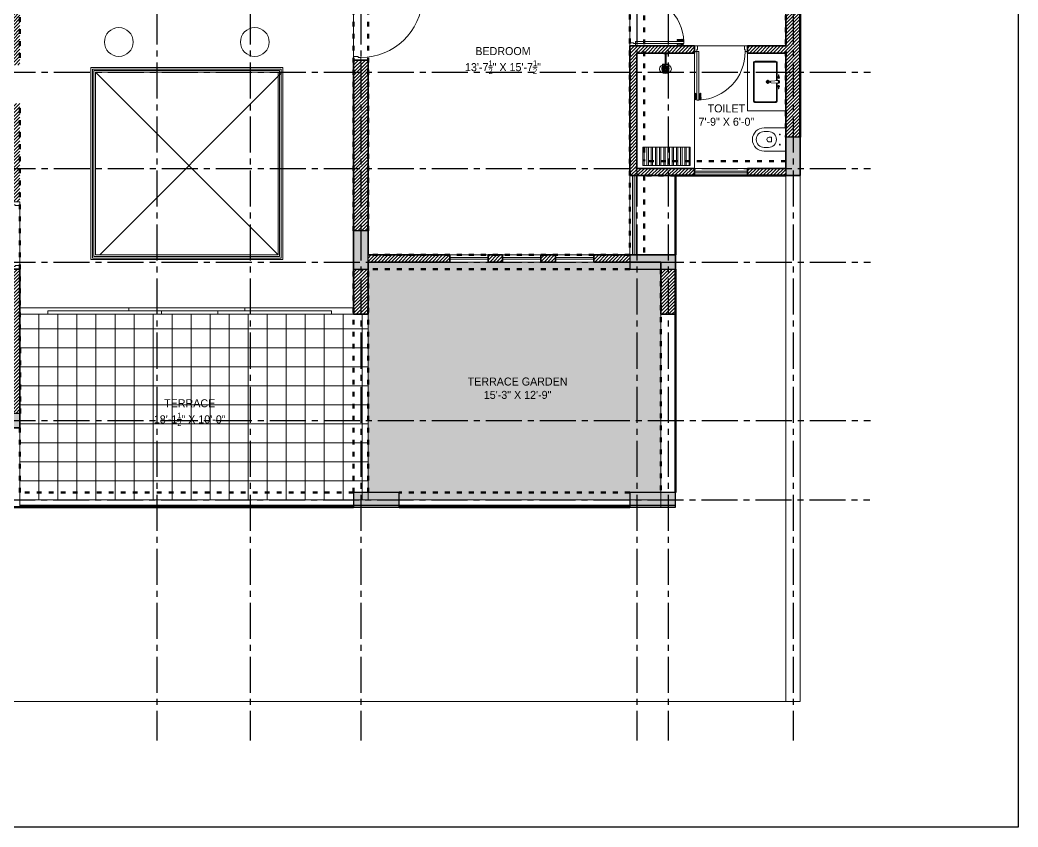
# Model space of a CAD drawing. Header units: inches. Extents: x 35 to 1023, y 179 to 1119.
# Drawn here: x 399 to 1023, y 179 to 683 of the extents above; entities that cross this region are included whole.
import ezdxf

# ---------------------------------------------------------------- set-up
doc = ezdxf.new("R2010")
doc.units = ezdxf.units.IN
for name, pattern in [('ACAD_ISO03W100', [30, 12, -18]), ('CENTER2', [1.125, 0.75, -0.125, 0.125, -0.125]), ('HIDDEN', [0.375, 0.25, -0.125]), ('PLANS$0$SOLID', [0])]:
    doc.linetypes.add(name, pattern=pattern)
for name, color, linetype, lineweight in [('A-DOOR', 26, 'Continuous', 9), ('A-RAILING', 22, 'Continuous', 15), ('A-STAIR', 173, 'Continuous', 9), ('Centre Line', 251, 'CENTER2', 20), ('Column', 6, 'Continuous', 30), ('Column Hatch', 251, 'Continuous', 25), ('Fixtures', 202, 'Continuous', 15), ('G-text', 7, 'Continuous', 18), ('hach', 8, 'Continuous', 5), ('hatch', 252, 'Continuous', 0), ('landscape', 85, 'Continuous', 5), ('PP-BEAM', 5, 'ACAD_ISO03W100', 50), ('PP-WALL', 7, 'Continuous', 35), ('projection', 24, 'HIDDEN', 9), ('window', 5, 'Continuous', 15)]:
    doc.layers.add(name, color=color, linetype=linetype, lineweight=lineweight)
doc.layers.add('PP-OUTER', color=7, linetype='Continuous')
doc.styles.add('TT', font='times.ttf')

# ---------------------------------------------------------------- blocks, each defined once
blk = doc.blocks.new('DOOR 36')
for p, q in [((0.15, 35.82), (0.15, 36.24)), ((1.31, 35.82), (0.15, 35.82)), ((1.31, 35.12), (0.15, 35.12)), ((0.15, 32.79), (0.15, 35.12)), ((0.78, 35.82), (0.78, 36.24)), ((0.78, 32.79), (0.78, 35.12)), ((1.4, 35.98), (1.31, 35.98)), ((1.31, 35.98), (1.31, 34.99)), ((1.31, 34.99), (1.4, 34.99)), ((1.49, 36.16), (1.4, 36.16)), ((1.4, 36.16), (1.4, 34.87)), ((1.4, 34.99), (1.4, 35.98)), ((1.4, 34.87), (1.49, 34.87)), ((1.49, 34.87), (1.49, 36.16)), ((2.95, 36.16), (3.05, 36.16)), ((2.95, 34.87), (2.95, 36.16)), ((3.05, 34.87), (2.95, 34.87)), ((3.05, 36.16), (3.05, 34.87)), ((3.05, 35.98), (3.14, 35.98)), ((3.05, 34.99), (3.05, 35.98)), ((3.14, 34.99), (3.05, 34.99)), ((3.14, 35.98), (3.14, 34.99)), ((3.14, 35.82), (4.29, 35.82)), ((3.14, 35.12), (4.29, 35.12)), ((3.66, 35.82), (3.66, 36.24)), ((3.66, 32.79), (3.66, 35.12)), ((4.29, 35.82), (4.29, 36.24)), ((4.29, 32.79), (4.29, 35.12)), ((1.49, 3.93), (0, 3.93)), ((0, 3.93), (0, 0)), ((0, 0), (1.97, 0)), ((1.49, 2.48), (1.49, 3.93)), ((1.97, 2.48), (1.49, 2.48)), ((1.97, 0), (1.97, 2.48)), ((34.51, 2.48), (34.03, 2.48)), ((34.03, 2.48), (34.03, 0)), ((34.03, 0), (36, 0)), ((36, 3.93), (34.51, 3.93)), ((34.51, 3.93), (34.51, 2.48)), ((36, 0), (36, 3.93))]:
    blk.add_line(p, q)
at = {"color": 252, "lineweight": 5}
blk.add_line((1.97, 0), (34.03, 0), dxfattribs=at)
blk.add_lwpolyline([(2.95, 36.94), (2.95, 3.93), (1.49, 3.93), (1.49, 36.94)], close=True)
for centre, radius, start, end in [((0.48, 35.47), 0.484, 133.0565, 226.9435), ((0.47, 36.38), 0.346, 335.2385, 204.7615), ((0.47, 32.65), 0.346, 155.2385, 24.7615), ((3.98, 36.38), 0.346, 335.2385, 204.7615), ((3.98, 32.65), 0.346, 155.2385, 24.7615), ((3.96, 35.47), 0.484, 313.0565, 46.9435)]:
    blk.add_arc(centre, radius, start, end)
at = {"linetype": 'Continuous', "ltscale": 0.25}
blk.add_arc((1.44, 3.91), 33.07, 0.0402, 87.3778, dxfattribs=at)
blk = doc.blocks.new('PLANS$0$A$C2D802085')
for points in [[(-185, 0), (-185, -345, 1), (185, -345), (185, 0)], [(125, -275), (125, -345, -1), (-125, -345), (-125, -275, -1)], [(-37.5, -262.5), (-37.5, -225), (37.5, -225), (37.5, -262.5, -1)]]:
    blk.add_lwpolyline(points, format="xyb", close=True)
for centre in [(-80, -95), (80, -95)]:
    blk.add_circle(centre, 7.5)
blk = doc.blocks.new('A$C36E0286A')
for p, q in [((-5.8, -0.45), (-7.3, -0.45)), ((-7.3, -0.68), (-5.8, -0.68)), ((-3.82, -0.82), (-3.55, -5.29)), ((-2.18, -0.82), (-2.45, -5.29)), ((-0.2, -0.45), (1.3, -0.45)), ((1.3, -0.68), (-0.2, -0.68))]:
    blk.add_line(p, q)
at = {"linetype": 'Continuous'}
for p, q in [((-3, -8.73), (-3, -6.23)), ((-1.75, -7.48), (-4.25, -7.48))]:
    blk.add_line(p, q, dxfattribs=at)
for points in [[(-2.22, -1.52), (9, -1.52, -0.414214), (10, -2.52), (10, -15.52, -0.414214), (9, -16.52), (-15, -16.52, -0.414214), (-16, -15.52), (-16, -2.52, -0.414214), (-15, -1.52), (-3.78, -1.52)], [(-2.25, -2.02), (9, -2.02, -0.414214), (9.5, -2.52), (9.5, -15.52, -0.414214), (9, -16.02), (-15, -16.02, -0.414214), (-15.5, -15.52), (-15.5, -2.52, -0.414214), (-15, -2.02), (-3.75, -2.02)]]:
    blk.add_lwpolyline(points, format="xyb", dxfattribs=at)
blk.add_circle((-3, -0.63), 0.274)
for radius in [1, 0.75]:
    blk.add_circle((-3, -7.48), radius, dxfattribs=at)
for centre, radius, start, end in [((-3, -0.82), 0.821, 343.55162, 196.44838), ((-7.3, -0.57), 0.117, 90, 270), ((-5.78, -0.57), 0.547, 192.35461, 167.60722), ((-5.8, -0.57), 0.117, 270, 90), ((-3, -5.29), 0.547, 180, 0), ((-0.22, -0.57), 0.547, 12.39278, 347.64539), ((-0.2, -0.57), 0.117, 90, 270), ((1.3, -0.57), 0.117, 270, 90)]:
    blk.add_arc(centre, radius, start, end)
blk = doc.blocks.new('A$C01EB0BB3')
at = {"layer": 'Fixtures', "color": 0, "lineweight": 5, "ltscale": 4}
for p, q in [((2.41, 12.87), (4.65, 12.87)), ((2.41, 12.3), (2.41, 12.87)), ((4.65, 12.87), (4.65, 12.3)), ((4.65, 12.3), (2.41, 12.3)), ((3.25, 5.86), (3.25, 12.3)), ((3.81, 5.86), (3.81, 12.3)), ((5.5, 5.86), (1.56, 5.86)), ((1.56, 5.86), (1.56, 0.57)), ((1.56, 0.57), (5.5, 0.57)), ((5.5, 0.57), (5.5, 5.86))]:
    blk.add_line(p, q, dxfattribs=at)
for centre, major_axis, ratio, start_param, end_param in [((3.74, 2.84), (-3.74, 0), 0.759259, 4.712389, 10.995574), ((1.41, 2.84), (0.0364, 0.0364), 1, 4.712389, 10.995574), ((1.41, 2.84), (0.0364, 0.0364), 1, 4.712389, 10.995574), ((1.45, 3.29), (0.0364, 0.0364), 1, 4.712389, 10.995574), ((1.45, 2.39), (0.0364, 0.0364), 1, 4.712389, 10.995574), ((1.59, 3.74), (0.0364, 0.0364), 1, 4.712389, 10.995574), ((1.59, 1.95), (0.0364, 0.0364), 1, 4.712389, 10.995574), ((1.8, 2.84), (0.0364, 0.0364), 1, 4.712389, 10.995574), ((1.8, 2.84), (0.0364, 0.0364), 1, 4.712389, 10.995574), ((1.8, 4.14), (-0.0364, 0.0364), 1, 4.712389, 10.995574), ((1.8, 1.54), (-0.0364, 0.0364), 1, -1.570796, 4.712389), ((1.83, 3.22), (0.0364, 0.0364), 1, 4.712389, 10.995574), ((1.83, 2.47), (0.0364, 0.0364), 1, 4.712389, 10.995574), ((1.94, 3.59), (0.0364, 0.0364), 1, 4.712389, 10.995574), ((1.94, 2.1), (-0.0364, 0.0364), 1, -1.570796, 4.712389), ((2.09, 4.49), (-0.0364, 0.0364), 1, -1.570796, 4.712389), ((2.09, 1.19), (-0.0364, 0.0364), 1, 4.712389, 10.995574), ((2.13, 3.93), (0.0364, 0.0364), 1, 4.712389, 10.995574), ((2.13, 1.76), (0.0364, 0.0364), 1, 4.712389, 10.995574), ((2.19, 2.84), (0.0364, 0.0364), 1, 4.712389, 10.995574), ((2.19, 2.84), (0.0364, 0.0364), 1, 4.712389, 10.995574), ((2.22, 3.14), (0.0364, 0.0364), 1, 4.712389, 10.995574), ((2.22, 2.54), (-0.0364, 0.0364), 1, -1.570796, 4.712389), ((2.3, 3.44), (0.0364, 0.0364), 1, 4.712389, 10.995574), ((2.3, 2.25), (0.0364, 0.0364), 1, 4.712389, 10.995574), ((2.37, 4.22), (0.0364, 0.0364), 1, 4.712389, 10.995574), ((2.37, 1.47), (0.0364, 0.0364), 1, 4.712389, 10.995574), ((2.44, 4.78), (0.0364, 0.0364), 1, 4.712389, 10.995574), ((2.45, 3.71), (0.0364, 0.0364), 1, 4.712389, 10.995574), ((2.45, 1.97), (-0.0364, 0.0364), 1, -1.570796, 4.712389), ((2.44, 0.9), (0.0364, 0.0364), 1, 4.712389, 10.995574), ((2.58, 2.84), (0.0364, 0.0364), 1, 4.712389, 10.995574), ((2.58, 2.84), (0.0364, 0.0364), 1, 4.712389, 10.995574), ((2.6, 3.07), (0.0364, 0.0364), 1, 4.712389, 10.995574), ((2.6, 2.62), (-0.0364, 0.0364), 1, -1.570796, 4.712389), ((2.64, 3.94), (-0.0364, 0.0364), 1, -1.570796, 4.712389), ((2.64, 1.74), (0.0364, 0.0364), 1, 4.712389, 10.995574), ((2.66, 4.46), (0.0364, 0.0364), 1, 4.712389, 10.995574), ((2.66, 1.23), (0.0364, 0.0364), 1, 4.712389, 10.995574), ((2.66, 3.29), (-0.0364, 0.0364), 1, -1.570796, 4.712389), ((2.66, 2.4), (-0.0364, 0.0364), 1, 4.712389, 10.995574), ((2.77, 3.49), (-0.0364, 0.0364), 1, 4.712389, 10.995574), ((2.77, 2.19), (-0.0364, 0.0364), 1, -1.570796, 4.712389), ((2.85, 5), (0.0364, 0.0364), 1, 4.712389, 10.995574), ((2.85, 0.68), (-0.0364, 0.0364), 1, -1.570796, 4.712389), ((2.88, 4.14), (0.0364, 0.0364), 1, 4.712389, 10.995574), ((2.88, 1.55), (-0.0364, 0.0364), 1, -1.570796, 4.712389), ((2.92, 3.67), (0.0364, 0.0364), 1, 4.712389, 10.995574), ((2.92, 2.02), (-0.0364, 0.0364), 1, -1.570796, 4.712389), ((2.96, 2.84), (-0.0364, 0.0364), 1, 4.712389, 10.995574), ((2.96, 2.84), (-0.0364, 0.0364), 1, -1.570796, 4.712389), ((3, 4.64), (-0.0364, 0.0364), 1, 4.712389, 10.995574), ((3, 1.04), (-0.0364, 0.0364), 1, -1.570796, 4.712389), ((3.02, 3.14), (-0.0364, 0.0364), 1, 4.712389, 10.995574), ((3.02, 2.55), (-0.0364, 0.0364), 1, -1.570796, 4.712389), ((3.09, 3.81), (-0.0364, 0.0364), 1, -1.570796, 4.712389), ((3.09, 1.87), (0.0364, 0.0364), 1, 4.712389, 10.995574), ((3.15, 4.28), (0.0364, 0.0364), 1, 4.712389, 10.995574), ((3.15, 1.4), (0.0364, 0.0364), 1, 4.712389, 10.995574), ((3.19, 3.39), (0.0364, 0.0364), 1, 4.712389, 10.995574), ((3.19, 2.29), (0.0364, 0.0364), 1, 4.712389, 10.995574), ((3.29, 5.13), (0.0364, 0.0364), 1, 4.712389, 10.995574), ((3.3, 3.92), (0.0364, 0.0364), 1, 4.712389, 10.995574), ((3.3, 1.76), (0.0364, 0.0364), 1, 4.712389, 10.995574), ((3.29, 0.55), (0.0364, 0.0364), 1, 4.712389, 10.995574), ((3.35, 2.84), (0.0364, 0.0364), 1, 4.712389, 10.995574), ((3.35, 2.84), (0.0364, 0.0364), 1, 4.712389, 10.995574), ((3.37, 4.75), (-0.0364, 0.0364), 1, -1.570796, 4.712389), ((3.37, 0.93), (-0.0364, 0.0364), 1, 4.712389, 10.995574), ((3.44, 4.37), (-0.0364, 0.0364), 1, 4.712389, 10.995574), ((3.45, 3.56), (-0.0364, 0.0364), 1, 4.712389, 10.995574), ((3.45, 2.12), (-0.0364, 0.0364), 1, -1.570796, 4.712389), ((3.44, 1.31), (0.0364, 0.0364), 1, 4.712389, 10.995574), ((3.47, 3.12), (-0.0364, 0.0364), 1, -1.570796, 4.712389), ((3.47, 2.57), (-0.0364, 0.0364), 1, 4.712389, 10.995574), ((3.52, 3.99), (-0.0364, 0.0364), 1, -1.570796, 4.712389), ((3.52, 1.7), (0.0364, 0.0364), 1, 4.712389, 10.995574), ((3.74, 5.18), (-0.0364, 0.0364), 1, -1.570796, 4.712389), ((3.74, 4.79), (0.0364, 0.0364), 1, 4.712389, 10.995574), ((3.74, 4.4), (0.0364, 0.0364), 1, 4.712389, 10.995574), ((3.74, 4.01), (0.0364, 0.0364), 1, 4.712389, 10.995574), ((3.74, 3.62), (0.0364, 0.0364), 1, 4.712389, 10.995574), ((3.74, 3.23), (-0.0364, 0.0364), 1, -1.570796, 4.712389), ((3.74, 2.45), (-0.0364, 0.0364), 1, 4.712389, 10.995574), ((3.74, 2.06), (0.0364, 0.0364), 1, 4.712389, 10.995574), ((3.74, 1.67), (0.0364, 0.0364), 1, 4.712389, 10.995574), ((3.74, 1.28), (-0.0364, 0.0364), 1, -1.570796, 4.712389), ((3.74, 0.9), (0.0364, 0.0364), 1, 4.712389, 10.995574), ((3.74, 0.51), (-0.0364, 0.0364), 1, 4.712389, 10.995574), ((3.97, 3.99), (0.0364, 0.0364), 1, 4.712389, 10.995574), ((3.97, 1.7), (0.0364, 0.0364), 1, 4.712389, 10.995574), ((4.02, 3.12), (-0.0364, 0.0364), 1, 4.712389, 10.995574), ((4.02, 2.57), (-0.0364, 0.0364), 1, -1.570796, 4.712389), ((4.04, 3.56), (-0.0364, 0.0364), 1, 4.712389, 10.995574), ((4.04, 2.12), (-0.0364, 0.0364), 1, -1.570796, 4.712389), ((4.04, 4.37), (-0.0364, 0.0364), 1, -1.570796, 4.712389), ((4.04, 1.31), (0.0364, 0.0364), 1, 4.712389, 10.995574), ((4.12, 4.75), (-0.0364, 0.0364), 1, -1.570796, 4.712389), ((4.12, 0.93), (-0.0364, 0.0364), 1, 4.712389, 10.995574), ((4.13, 2.84), (0.0364, 0.0364), 1, 4.712389, 10.995574), ((4.13, 2.84), (0.0364, 0.0364), 1, 4.712389, 10.995574), ((4.19, 3.92), (0.0364, 0.0364), 1, 4.712389, 10.995574), ((4.19, 1.76), (0.0364, 0.0364), 1, 4.712389, 10.995574), ((4.2, 5.13), (0.0364, 0.0364), 1, 4.712389, 10.995574), ((4.2, 0.55), (0.0364, 0.0364), 1, 4.712389, 10.995574), ((4.29, 3.39), (0.0364, 0.0364), 1, 4.712389, 10.995574), ((4.29, 2.29), (0.0364, 0.0364), 1, 4.712389, 10.995574), ((4.34, 4.28), (0.0364, 0.0364), 1, 4.712389, 10.995574), ((4.34, 1.4), (0.0364, 0.0364), 1, 4.712389, 10.995574), ((4.39, 3.81), (0.0364, 0.0364), 1, 4.712389, 10.995574), ((4.39, 1.87), (0.0364, 0.0364), 1, 4.712389, 10.995574), ((4.46, 3.14), (-0.0364, 0.0364), 1, -1.570796, 4.712389), ((4.46, 2.54), (-0.0364, 0.0364), 1, 4.712389, 10.995574), ((4.49, 4.64), (-0.0364, 0.0364), 1, -1.570796, 4.712389), ((4.49, 1.04), (-0.0364, 0.0364), 1, 4.712389, 10.995574), ((4.52, 2.84), (-0.0364, 0.0364), 1, 4.712389, 10.995574), ((4.52, 2.84), (-0.0364, 0.0364), 1, -1.570796, 4.712389), ((4.57, 3.67), (0.0364, 0.0364), 1, 4.712389, 10.995574), ((4.57, 2.02), (-0.0364, 0.0364), 1, -1.570796, 4.712389), ((4.61, 4.14), (-0.0364, 0.0364), 1, -1.570796, 4.712389), ((4.61, 1.55), (-0.0364, 0.0364), 1, 4.712389, 10.995574), ((4.64, 5), (0.0364, 0.0364), 1, 4.712389, 10.995574), ((4.64, 0.68), (-0.0364, 0.0364), 1, -1.570796, 4.712389), ((4.71, 3.49), (0.0364, 0.0364), 1, 4.712389, 10.995574), ((4.71, 2.19), (0.0364, 0.0364), 1, 4.712389, 10.995574), ((4.83, 4.46), (-0.0364, 0.0364), 1, -1.570796, 4.712389), ((4.82, 3.29), (0.0364, 0.0364), 1, 4.712389, 10.995574), ((4.82, 2.4), (-0.0364, 0.0364), 1, -1.570796, 4.712389), ((4.83, 1.23), (-0.0364, 0.0364), 1, 4.712389, 10.995574), ((4.84, 3.94), (-0.0364, 0.0364), 1, 4.712389, 10.995574), ((4.84, 1.74), (0.0364, 0.0364), 1, 4.712389, 10.995574), ((4.89, 3.07), (-0.0364, 0.0364), 1, 4.712389, 10.995574), ((4.89, 2.62), (-0.0364, 0.0364), 1, -1.570796, 4.712389), ((4.91, 2.84), (0.0364, 0.0364), 1, 4.712389, 10.995574), ((4.91, 2.84), (0.0364, 0.0364), 1, 4.712389, 10.995574), ((5.04, 3.71), (-0.0364, 0.0364), 1, -1.570796, 4.712389), ((5.04, 1.97), (-0.0364, 0.0364), 1, 4.712389, 10.995574), ((5.05, 4.78), (-0.0364, 0.0364), 1, 4.712389, 10.995574), ((5.05, 0.9), (-0.0364, 0.0364), 1, -1.570796, 4.712389), ((5.12, 4.22), (0.0364, 0.0364), 1, 4.712389, 10.995574), ((5.12, 1.47), (0.0364, 0.0364), 1, 4.712389, 10.995574), ((5.18, 3.44), (-0.0364, 0.0364), 1, -1.570796, 4.712389), ((5.18, 2.25), (-0.0364, 0.0364), 1, 4.712389, 10.995574), ((5.27, 3.14), (0.0364, 0.0364), 1, 4.712389, 10.995574), ((5.27, 2.54), (0.0364, 0.0364), 1, 4.712389, 10.995574), ((5.3, 2.84), (0.0364, 0.0364), 1, 4.712389, 10.995574), ((5.3, 2.84), (0.0364, 0.0364), 1, 4.712389, 10.995574), ((5.36, 3.93), (0.0364, 0.0364), 1, 4.712389, 10.995574), ((5.36, 1.76), (0.0364, 0.0364), 1, 4.712389, 10.995574), ((5.4, 4.49), (-0.0364, 0.0364), 1, -1.570796, 4.712389), ((5.4, 1.19), (-0.0364, 0.0364), 1, 4.712389, 10.995574), ((5.54, 3.59), (0.0364, 0.0364), 1, 4.712389, 10.995574), ((5.54, 2.1), (0.0364, 0.0364), 1, 4.712389, 10.995574), ((5.65, 3.22), (0.0364, 0.0364), 1, 4.712389, 10.995574), ((5.65, 2.47), (0.0364, 0.0364), 1, 4.712389, 10.995574), ((5.68, 4.14), (-0.0364, 0.0364), 1, -1.570796, 4.712389), ((5.69, 2.84), (0.0364, 0.0364), 1, 4.712389, 10.995574), ((5.69, 2.84), (0.0364, 0.0364), 1, 4.712389, 10.995574), ((5.68, 1.54), (-0.0364, 0.0364), 1, 4.712389, 10.995574), ((5.9, 3.74), (-0.0364, 0.0364), 1, -1.570796, 4.712389), ((5.9, 1.95), (0.0364, 0.0364), 1, 4.712389, 10.995574), ((6.04, 3.29), (0.0364, 0.0364), 1, 4.712389, 10.995574), ((6.04, 2.39), (0.0364, 0.0364), 1, 4.712389, 10.995574), ((6.08, 2.84), (0.0364, 0.0364), 1, 4.712389, 10.995574), ((6.08, 2.84), (0.0364, 0.0364), 1, 4.712389, 10.995574)]:
    blk.add_ellipse(centre, major_axis=major_axis, ratio=ratio, start_param=start_param, end_param=end_param, dxfattribs=at)
blk = doc.blocks.new('Column Layout')
at = {"layer": 'Column Hatch', "ltscale": 10}
h = blk.add_hatch(color=253, dxfattribs=at)
h.dxf.hatch_style = 1
h.paths.add_polyline_path([(141846.54, -55854.69), (141846.54, -55830.69), (141855.54, -55830.69), (141855.54, -55854.69)])
h = blk.add_hatch(color=253, dxfattribs=at)
h.dxf.hatch_style = 1
h.paths.add_polyline_path([(141576.5, -55913.19), (141576.5, -55889.19), (141585.5, -55889.19), (141585.5, -55913.19)])
h = blk.add_hatch(color=253, dxfattribs=at)
h.dxf.hatch_style = 1
h.paths.add_polyline_path([(141749.04, -55904.19), (141749.04, -55913.19), (141777.54, -55913.19), (141777.54, -55904.19)])
h = blk.add_hatch(color=253, dxfattribs=at)
h.dxf.hatch_style = 1
h.paths.add_polyline_path([(141344.07, -56003.19), (141344.07, -56012.19), (141368.07, -56012.19), (141368.07, -56003.19)])
h = blk.add_hatch(color=253, dxfattribs=at)
h.dxf.hatch_style = 1
h.paths.add_polyline_path([(141576.5, -56052.69), (141576.5, -56061.69), (141605, -56061.69), (141605, -56052.69)])
h = blk.add_hatch(color=253, dxfattribs=at)
h.dxf.hatch_style = 1
h.paths.add_polyline_path([(141749.04, -56052.69), (141749.04, -56061.69), (141777.54, -56061.69), (141777.54, -56052.69)])
at = {"layer": 'Column', "ltscale": 10}
for points in [[(141846.54, -55854.69), (141855.54, -55854.69), (141855.54, -55830.69), (141846.54, -55830.69)], [(141576.5, -55913.19), (141585.5, -55913.19), (141585.5, -55889.19), (141576.5, -55889.19)], [(141749.04, -55904.19), (141749.04, -55913.19), (141777.54, -55913.19), (141777.54, -55904.19)], [(141368.07, -56012.19), (141368.07, -56003.19), (141344.07, -56003.19), (141344.07, -56012.19)], [(141576.5, -56052.69), (141576.5, -56061.69), (141605, -56061.69), (141605, -56052.69)], [(141749.04, -56052.69), (141749.04, -56061.69), (141777.54, -56061.69), (141777.54, -56052.69)]]:
    blk.add_lwpolyline(points, close=True, dxfattribs=at)

msp = doc.modelspace()

# ---------------------------------------------------------------- hatches: boundary and pattern name
at = {"layer": 'A-STAIR', "ltscale": 10}
h = msp.add_hatch(dxfattribs=at)
h.set_pattern_fill('ANSI32', color=256, scale=7, angle=45)
h.set_pattern_definition([(90, (788.1058, 591.7234), (-2.625, 2e-16), []), (90, (788.9808, 592.5984), (-2.625, 2e-16), [])])
h.paths.add_polyline_path([(788.11, 603.13), (788.11, 591.72), (817.81, 591.72), (817.81, 603.13)])
at = {"layer": 'hach', "linetype": 'ByBlock', "ltscale": 10}
h = msp.add_hatch(dxfattribs=at)
h.set_pattern_fill('ANSI31', color=256, scale=12)
h.set_pattern_definition([(45, (160.4695, 427.931), (-1.0606602, 1.0606602), [])])
h.paths.add_polyline_path([(607.47, 747.43), (616.46, 747.43), (616.46, 751.93), (607.46, 751.93), (607.46, 747.43)])
h.paths.add_polyline_path([(196.1, 798.43), (198.34, 798.43), (224.97, 798.43), (224.97, 738.43), (322.47, 738.43), (322.47, 742.93), (229.47, 742.93), (229.47, 807.43), (224.97, 807.43), (224.97, 802.93), (169.47, 802.93), (169.47, 798.43)])
h.paths.add_polyline_path([(784.47, 960.43), (784.47, 955.93), (788.97, 955.93), (788.97, 960.43), (877.47, 960.43), (877.47, 943.55), (877.47, 941.31), (877.47, 916.93), (886.47, 916.93), (886.47, 964.93), (779.97, 964.93), (779.97, 960.43)])
h.paths.add_polyline_path([(221.97, 540.43), (221.97, 573.43), (284.42, 573.43), (315.52, 573.43), (323.97, 573.43), (323.97, 577.93), (212.97, 577.93), (212.97, 544.93), (212.97, 540.43)])
h.paths.add_polyline_path([(394.47, 738.43), (394.47, 654.43), (398.97, 654.43), (398.97, 751.93), (389.97, 751.93), (389.97, 742.93), (358.47, 742.93), (358.47, 738.43)])
h.paths.add_polyline_path([(547.44, 856.93), (547.44, 907.93), (598.47, 907.93), (598.47, 916.93), (538.44, 916.93), (538.44, 856.93), (547.44, 856.93)])
h.paths.add_polyline_path([(779.97, 585.43), (820.47, 585.43), (820.47, 589.93), (784.47, 589.93), (784.47, 661.93), (788.97, 661.93), (788.97, 666.43), (812.47, 666.43, 0.015032), (812.5, 666.43), (812.47, 666.43), (788.97, 666.43), (779.97, 666.43), (779.97, 619.34), (779.97, 588.24), (779.97, 585.43)])
h.paths.add_polyline_path([(505.44, 793.93), (505.44, 798.43), (484.47, 798.43), (484.47, 898.93), (479.97, 898.93), (479.97, 793.93)])
h.paths.add_polyline_path([(356.97, 573.43), (389.97, 573.43), (389.97, 568.93), (398.97, 568.93), (398.97, 630.43), (389.97, 630.43), (389.97, 577.93), (356.97, 577.93)])
h.paths.add_polyline_path([(169.47, 649.93), (169.47, 654.43), (389.97, 654.43), (389.97, 649.93), (281.97, 649.93), (281.97, 645.43), (277.47, 645.43), (277.47, 649.93)])
h.paths.add_polyline_path([(160.47, 568.93), (169.47, 568.93), (169.47, 544.93), (212.97, 544.93), (212.97, 540.43), (160.47, 540.43)])
h.paths.add_polyline_path([(234, 955.93), (389.97, 955.93), (389.97, 964.93), (234, 964.93)])
h.paths.add_polyline_path([(877.47, 892.93), (877.47, 746.93), (886.47, 746.93), (886.47, 892.93)])
h.paths.add_polyline_path([(877.47, 722.93), (877.47, 609.43), (886.47, 609.43), (886.47, 722.93)])
h.paths.add_polyline_path([(389.97, 817.93), (389.97, 825.43), (394.47, 825.43), (394.47, 909.43), (389.97, 909.43), (389.97, 940.93), (398.97, 940.93), (398.97, 817.93), (389.97, 817.93)])
h.paths.add_polyline_path([(607.45, 550.93), (607.46, 657.43), (612.02, 657.43), (616.46, 657.43), (616.46, 636.43), (616.46, 564.43), (616.44, 550.93)])
h.paths.add_polyline_path([(398.97, 955.93), (488.97, 955.93), (488.97, 964.93), (398.97, 964.93)])
h.paths.add_polyline_path([(398.97, 436.93), (398.97, 526.93), (389.97, 526.93), (389.97, 436.93)])
h.paths.add_polyline_path([(616.47, 723.43), (616.47, 727.93), (779.97, 727.93), (779.97, 723.43)])
h.paths.add_polyline_path([(221.97, 427.93), (221.97, 432.43), (375, 432.43), (375, 427.93), (221.97, 427.93)])
h.paths.add_polyline_path([(160.47, 955.93), (160.47, 964.93), (225, 964.93), (224.97, 955.93), (169.47, 955.93), (164.97, 955.93)])
h.paths.add_polyline_path([(160.47, 723.43), (160.47, 778.93), (164.97, 778.93), (164.97, 774.43), (169.47, 774.43), (169.47, 723.43)])
h.paths.add_polyline_path([(784.47, 792.43), (788.97, 792.43), (788.97, 907.93), (784.47, 907.93), (784.47, 792.43)])
h.paths.add_polyline_path([(607.47, 856.93), (616.47, 856.93), (616.47, 907.93), (607.47, 907.93)])
h.paths.add_polyline_path([(788.97, 738.43), (788.97, 742.93), (790.47, 742.93), (791.97, 742.93), (853.47, 742.93), (854.97, 742.93), (877.47, 742.93), (877.47, 738.43), (827.72, 738.43), (826.72, 738.43)])
h.paths.add_polyline_path([(169.47, 568.93), (169.47, 613.18), (160.47, 613.18), (160.47, 568.93)])
h.paths.add_polyline_path([(607.44, 498.93), (607.44, 526.93), (616.44, 526.93), (616.44, 498.93)])
h.paths.add_polyline_path([(799.47, 498.93), (808.47, 498.93), (808.47, 526.93), (799.47, 526.93), (799.47, 498.93)])
h.paths.add_polyline_path([(212.97, 451.93), (221.97, 451.93), (221.97, 480.43), (212.97, 480.43)])
h.paths.add_polyline_path([(667.47, 531.43), (667.47, 535.93), (616.44, 535.93), (616.44, 531.43)])
h.paths.add_polyline_path([(542.94, 793.93), (542.94, 838.93), (538.44, 838.93), (538.44, 793.93)])
h.paths.add_polyline_path([(607.47, 699.43), (607.47, 723.43), (616.46, 723.43), (616.46, 699.43)])
h.paths.add_polyline_path([(616.47, 907.93), (640.47, 907.93), (640.47, 916.93), (616.47, 916.93)])
h.paths.add_polyline_path([(788.97, 699.43), (788.97, 722.93), (779.97, 722.93), (779.97, 699.43)])
h.paths.add_polyline_path([(169.47, 669.43), (169.47, 690.43), (160.47, 690.43), (160.47, 669.43)])
h.paths.add_polyline_path([(281.97, 654.43), (281.97, 690.43), (277.47, 690.43), (277.47, 654.43)])
h.paths.add_polyline_path([(788.97, 661.93), (820.47, 661.93), (820.47, 666.43), (812.5, 666.43), (812.47, 666.43), (788.97, 666.43)])
h.paths.add_polyline_path([(820.47, 838.93), (820.47, 843.43), (788.97, 843.43), (788.97, 838.93)])
h.paths.add_polyline_path([(281.97, 577.93), (281.97, 601.93), (277.47, 601.93), (277.47, 577.93)])
h.paths.add_polyline_path([(853.47, 589.93), (853.47, 585.43), (877.47, 585.43), (877.47, 589.93)])
h.paths.add_polyline_path([(853.47, 666.43), (853.47, 661.93), (877.47, 661.93), (877.47, 666.43)])
h.paths.add_polyline_path([(757.47, 531.43), (779.97, 531.43), (779.97, 535.93), (757.47, 535.93)])
h.paths.add_polyline_path([(508.44, 912.43), (508.44, 916.93), (488.97, 916.93), (488.97, 912.43)])
h.paths.add_polyline_path([(479.97, 925.93), (479.97, 916.93), (488.97, 916.93), (488.97, 925.93)])
h.paths.add_polyline_path([(224.97, 723.43), (224.97, 738.43), (229.47, 738.43), (229.47, 723.43)])
h.paths.add_polyline_path([(277.47, 723.43), (281.97, 723.43), (281.97, 738.43), (277.47, 738.43)])
h.paths.add_polyline_path([(229.47, 927.43), (229.47, 940.93), (224.97, 940.93), (224.97, 927.43)])
h.paths.add_polyline_path([(788.97, 746.93), (788.97, 759.43), (784.47, 759.43), (784.47, 746.93)])
h.paths.add_polyline_path([(800.97, 912.43), (800.97, 916.93), (788.97, 916.93), (788.97, 912.43)])
h.paths.add_polyline_path([(277.47, 634.93), (277.47, 645.43), (281.97, 645.43), (281.97, 634.93)])
h.paths.add_polyline_path([(691.47, 531.43), (700.47, 531.43), (700.47, 535.93), (691.47, 535.93)])
h.paths.add_polyline_path([(724.47, 531.43), (733.47, 531.43), (733.47, 535.93), (724.47, 535.93)])
h.paths.add_polyline_path([(788.97, 916.93), (788.97, 925.93), (784.47, 925.93), (784.47, 916.93)])
h.paths.add_polyline_path([(593.89, 793.93), (593.89, 798.43), (584.9, 798.43), (584.9, 793.93)])
h.paths.add_polyline_path([(764.97, 907.93), (764.97, 916.93), (760.47, 916.93), (760.47, 907.93)])
h.paths.add_polyline_path([(779.97, 960.43), (779.97, 964.93), (772.47, 964.93), (772.47, 960.43)])
at = {"layer": 'hatch', "ltscale": 10}
h = msp.add_hatch(dxfattribs=at)
h.set_pattern_fill('ANSI37', color=256, scale=95, angle=45, style=0)
h.set_pattern_definition([(90, (398.97, 382.931), (-11.875, 7e-16), []), (180, (398.97, 382.931), (-1e-15, -11.875), [])])
h.paths.add_polyline_path([(398.97, 382.93), (616.44, 382.93), (616.44, 498.93), (607.44, 498.93), (593.61, 498.93), (522.62, 498.93), (487.38, 498.93), (416.39, 498.93), (398.97, 498.93), (398.97, 427.93)])
at = {"layer": 'landscape', "ltscale": 10}
h = msp.add_hatch(dxfattribs=at)
h.set_pattern_fill('GRASS', color=256, scale=3, style=0)
h.set_pattern_definition([(90, (1772.036, -432.8171), (-2.1213203, 2.1213203), [0.5625, -3.6801407]), (45, (1772.036, -432.817), (-2.1213203, 2.1213203), [0.5625, -2.4375]), (135, (1772.036, -432.817), (-2.1213203, -2.1213203), [0.5625, -2.4375])])
h.paths.add_polyline_path([(799.47, 382.93), (799.47, 498.93), (799.47, 531.43), (616.44, 531.43), (616.44, 498.93), (616.44, 382.93)])

# ---------------------------------------------------------------- linework, layer by layer
at = {"layer": 'A-RAILING', "ltscale": 10}
for p, q in [((444.2, 533.93), (444.2, 651.93)), ((444.2, 651.93), (562.2, 651.93)), ((445.2, 534.93), (445.2, 650.93)), ((445.2, 650.93), (561.2, 650.93)), ((561.2, 534.93), (561.2, 650.93)), ((562.2, 533.93), (562.2, 651.93)), ((877.47, 585.43), (877.47, 256.93)), ((886.47, 585.43), (886.47, 256.93)), ((562.2, 533.93), (444.2, 533.93)), ((561.2, 534.93), (445.2, 534.93)), ((799.47, 498.93), (799.47, 378.43)), ((808.47, 498.93), (808.47, 378.43)), ((398.97, 427.93), (398.97, 378.43)), ((799.47, 382.93), (398.97, 382.93)), ((398.97, 378.43), (389.97, 378.43)), ((808.47, 378.43), (398.97, 378.43)), ((616.44, 256.93), (160.47, 256.93)), ((886.47, 256.93), (616.44, 256.93))]:
    msp.add_line(p, q, dxfattribs=at)
at = {"layer": 'A-STAIR', "ltscale": 10}
for p, q in [((820.47, 661.93), (820.47, 589.93)), ((853.47, 661.93), (853.47, 625.93)), ((443.2, 532.93), (443.2, 652.93)), ((443.2, 652.93), (563.2, 652.93)), ((446.2, 535.93), (446.2, 649.93)), ((446.2, 649.93), (560.2, 649.93)), ((560.2, 535.93), (560.2, 649.93)), ((563.2, 532.93), (563.2, 652.93)), ((877.47, 625.93), (853.47, 625.93)), ((808.47, 535.93), (808.47, 585.43)), ((563.2, 532.93), (443.2, 532.93)), ((560.2, 535.93), (446.2, 535.93)), ((616.44, 498.93), (616.44, 382.93))]:
    msp.add_line(p, q, dxfattribs=at)
msp.add_lwpolyline([(788.11, 603.13), (817.81, 603.13), (817.81, 591.72), (788.11, 591.72)], close=True, dxfattribs=at)
at = {"layer": 'Centre Line', "lineweight": 25, "ltscale": 30}
for p, q in [((484.44, 1027.34), (484.44, 232.61)), ((542.9, 1027.34), (542.9, 232.61)), ((611.94, 1027.34), (611.94, 232.61)), ((784.47, 1027.33), (784.47, 232.6)), ((803.94, 1027.33), (803.94, 232.6)), ((881.97, 1027.33), (881.97, 232.6)), ((116.28, 649.93), (930.34, 649.93)), ((116.28, 589.93), (930.34, 589.93)), ((116.25, 531.43), (930.31, 531.43)), ((116.25, 432.43), (930.31, 432.43)), ((116, 382.93), (930.06, 382.93))]:
    msp.add_line(p, q, dxfattribs=at)
at = {"layer": 'hatch', "ltscale": 10}
for p, q in [((446.2, 649.93), (560.2, 535.93)), ((562.82, 649.93), (448.82, 535.93))]:
    msp.add_line(p, q, dxfattribs=at)
at = {"layer": 'PP-BEAM', "ltscale": 0.25}
for p, q in [((398.97, 658.93), (398.97, 793.93)), ((788.97, 737.93), (788.97, 594.43)), ((607.45, 550.93), (607.47, 723.43)), ((616.46, 550.93), (616.46, 723.43)), ((779.97, 723.43), (779.97, 535.93)), ((877.47, 722.93), (877.47, 609.43)), ((399, 436.93), (398.97, 630.43)), ((877.47, 594.43), (788.97, 594.43)), ((788.97, 585.43), (788.97, 535.93)), ((808.47, 585.43), (788.97, 585.43)), ((779.97, 535.93), (616.44, 535.93)), ((607.44, 387.43), (607.44, 526.93)), ((779.97, 526.93), (616.44, 526.93)), ((616.44, 387.43), (616.44, 526.93)), ((799.47, 526.93), (799.47, 387.43)), ((398.97, 427.93), (398.97, 387.43)), ((607.44, 387.43), (398.97, 387.43)), ((779.97, 387.43), (635.94, 387.43))]:
    msp.add_line(p, q, dxfattribs=at)
at = {"layer": 'PP-BEAM', "color": 1, "linetype": 'Continuous', "ltscale": 0.25}
for p, q in [((886.47, 722.93), (886.47, 609.43)), ((877.47, 585.43), (808.47, 585.43)), ((808.47, 585.43), (808.47, 535.93)), ((808.47, 526.93), (808.47, 387.43)), ((607.44, 378.43), (389.97, 378.43)), ((779.97, 378.43), (635.94, 378.43))]:
    msp.add_line(p, q, dxfattribs=at)
at = {"layer": 'PP-OUTER'}
msp.add_lwpolyline([(35.31, 1118.57), (1022.56, 1118.57), (1022.56, 178.61), (35.31, 178.61)], close=True, dxfattribs=at)
at = {"layer": 'PP-WALL', "ltscale": 10}
for p, q in [((886.47, 964.93), (886.47, 585.43)), ((877.47, 738.43), (877.47, 666.43)), ((779.97, 666.43), (820.47, 666.43)), ((779.97, 585.43), (779.97, 666.43)), ((784.47, 589.93), (784.47, 661.93)), ((784.47, 661.93), (820.47, 661.93)), ((820.47, 666.43), (820.47, 661.93)), ((853.47, 666.43), (877.47, 666.43)), ((853.47, 666.43), (853.47, 661.93)), ((853.47, 661.93), (877.47, 661.93)), ((877.47, 661.93), (877.47, 589.93)), ((607.44, 657.43), (607.44, 498.93)), ((607.44, 657.43), (616.47, 657.43)), ((616.47, 657.43), (616.47, 535.93)), ((820.47, 589.93), (784.47, 589.93)), ((820.47, 589.93), (820.47, 585.43)), ((877.47, 589.93), (853.47, 589.93)), ((853.47, 589.93), (853.47, 585.43)), ((820.47, 585.43), (779.97, 585.43)), ((886.47, 585.43), (853.47, 585.43)), ((616.44, 531.43), (616.44, 498.93)), ((616.44, 531.43), (667.47, 531.43)), ((616.47, 535.93), (667.47, 535.93)), ((667.47, 535.93), (667.47, 531.43)), ((691.47, 535.93), (700.47, 535.93)), ((691.47, 535.93), (691.47, 531.43)), ((691.47, 531.43), (700.47, 531.43)), ((700.47, 535.93), (700.47, 531.43)), ((724.47, 535.93), (733.47, 535.93)), ((724.47, 535.93), (724.47, 531.43)), ((724.47, 531.43), (733.47, 531.43)), ((733.47, 535.93), (733.47, 531.43)), ((757.47, 535.93), (808.47, 535.93)), ((757.47, 535.93), (757.47, 531.43)), ((757.47, 531.43), (799.47, 531.43)), ((799.47, 531.43), (799.47, 498.93)), ((808.47, 535.93), (808.47, 498.93)), ((389.97, 526.93), (398.97, 526.93)), ((398.97, 427.93), (398.97, 526.93)), ((607.44, 498.93), (616.44, 498.93)), ((799.47, 498.93), (808.47, 498.93)), ((398.97, 427.93), (212.97, 427.93))]:
    msp.add_line(p, q, dxfattribs=at)
at = {"layer": 'projection', "ltscale": 10}
msp.add_line((886.47, 532.93), (886.47, 585.43), dxfattribs=at)
at = {"layer": 'window', "ltscale": 10}
for p, q in [((853.47, 589.93), (820.47, 589.93)), ((853.47, 588.18), (820.47, 588.18)), ((820.47, 587.18), (853.47, 587.18)), ((779.97, 535.93), (779.97, 585.43)), ((781.72, 535.93), (781.72, 585.43)), ((782.72, 535.93), (782.72, 585.43)), ((783.97, 535.93), (783.97, 585.43)), ((820.47, 585.43), (853.47, 585.43)), ((691.47, 535.93), (667.47, 535.93)), ((691.47, 534.18), (667.47, 534.18)), ((667.47, 533.18), (691.47, 533.18)), ((667.47, 531.43), (691.47, 531.43)), ((724.47, 535.93), (700.47, 535.93)), ((724.47, 534.18), (700.47, 534.18)), ((700.47, 533.18), (724.47, 533.18)), ((700.47, 531.43), (724.47, 531.43)), ((733.47, 535.93), (757.47, 535.93)), ((733.47, 534.18), (757.47, 534.18)), ((757.47, 533.18), (733.47, 533.18)), ((757.47, 531.43), (733.47, 531.43)), ((607.44, 502.93), (398.97, 502.93)), ((607.44, 498.93), (398.97, 498.93)), ((808.47, 379.68), (398.97, 379.68)), ((808.47, 379.43), (398.97, 379.43))]:
    msp.add_line(p, q, dxfattribs=at)
for points in [[(416.39, 498.93), (487.38, 498.93), (487.38, 500.93), (416.39, 500.93)], [(466.96, 500.93), (539.45, 500.93), (539.45, 502.93), (466.96, 502.93)], [(593.61, 498.93), (522.62, 498.93), (522.62, 500.93), (593.61, 500.93)]]:
    msp.add_lwpolyline(points, close=True, dxfattribs=at)
at = {"layer": 'window', "ltscale": 20}
for centre in [(460.72, 668.81), (545.69, 668.81)]:
    msp.add_circle(centre, 9, dxfattribs=at)

# ---------------------------------------------------------------- block references
at = {"layer": 'A-DOOR'}
for p, xscale, yscale, zscale, rotation in [((607.44, 699.43), 1.166666656354208, 1.166666656295999, 1.166666656315479, 270), ((779.97, 666.43), -0.916666666666828, 0.9166666666210932, 0.9166666666363978, 270), ((820.47, 666.43), -0.916666609991807, 0.9166666099335998, 0.9166666099469466, 180), ((398.97, 568.93), -1.166666656354208, 1.166666656295999, 1.166666656315479, 90.00000000005942)]:
    msp.add_blockref('DOOR 36', p, dxfattribs=dict(at, xscale=xscale, yscale=yscale, zscale=zscale, rotation=rotation))
at = {"layer": 'Column'}
msp.add_blockref('Column Layout', (-140969.07, 56440.12), dxfattribs=at)
at = {"layer": 'Fixtures', "linetype": 'PLANS$0$SOLID', "xscale": -1}
msp.add_blockref('A$C01EB0BB3', (806, 649.07), dxfattribs=at)
at = {"layer": 'Fixtures', "linetype": 'PLANS$0$SOLID'}
for name, p, xscale, yscale, zscale, rotation in [('A$C36E0286A', (873.62, 640.96), 0.9899999999906867, 0.9899999999906867, 0.9900000000003274, 270), ('PLANS$0$A$C2D802085', (877.47, 607.93), -0.0393600000534207, 0.0393600000534207, 0.0393600000534207, 269.9999999999999)]:
    msp.add_blockref(name, p, dxfattribs=dict(at, xscale=xscale, yscale=yscale, zscale=zscale, rotation=rotation))

# ---------------------------------------------------------------- texts
at = {"layer": 'G-text', "char_height": 5, "width": 63.7798, "attachment_point": 2, "style": 'TT'}
for s, insert in [('\\A1;\\fCentury Gothic|b0|i0|c0|p34;BEDROOM\\P13\'-7{\\H0.7x;\\S1/2;}" X 15\'-7{\\H0.7x;\\S1/2;}"', (700.76, 665.66)), ('\\A1;\\fCentury Gothic|b0|i0|c0|p34;TOILET\\P7\'-9" X 6\'-0"', (840.32, 629.87)), ('\\A1;\\fCentury Gothic|b0|i0|c0|p34;TERRACE GARDEN\\P15\'-3" X 12\'-9"', (709.88, 459.3)), ('\\A1;\\fCentury Gothic|b0|i0|c0|p34;TERRACE\\P18\'-1{\\H0.7x;\\S1/2;}" X 10\'-0"', (505.02, 445.73))]:
    msp.add_mtext(s, dxfattribs=dict(at, insert=insert))

doc.saveas('drawing.dxf')
